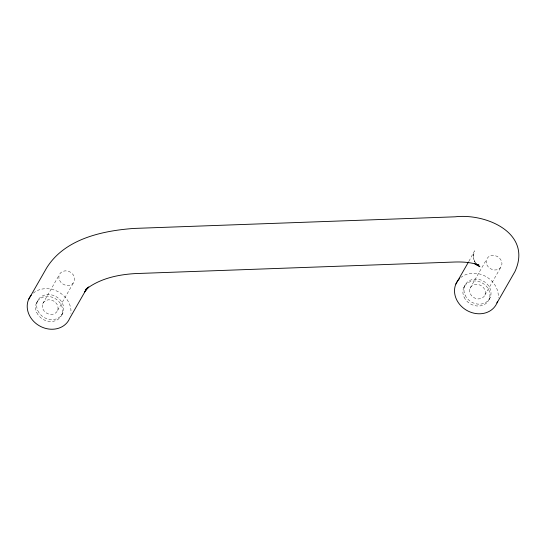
<?xml version="1.0" encoding="UTF-8"?>
<svg xmlns="http://www.w3.org/2000/svg" width="546" height="546" viewBox="0 0 546 546"><rect width="100%" height="100%" fill="white"/><g stroke="black" fill="none" stroke-linecap="round" stroke-linejoin="round"><path stroke-width="0.41" stroke-dasharray="2.73 2.05" d="M36.405 303.112L37.469 301.242M42.765 303.685L59.337 274.747M57.589 310.51L74.16 281.572M61.814 314.817L62.886 312.947M468.912 261.275L474.576 250.819L473.245 255.917L473.532 253.999L473.723 259.364L473.437 257.575L475.15 262.667L474.29 260.961L475.593 262.81M463.711 287.646L464.782 285.776M470.079 288.22L486.65 259.282M484.903 295.045L501.474 266.107M489.127 299.351L490.199 297.481M460.633 277.648A22.645 19.451 29.8 0 1 485.53 276.31A22.645 19.451 29.8 0 1 498.232 297.993M33.32 293.113A22.645 19.451 29.8 0 1 58.217 291.769A22.645 19.451 29.8 0 1 70.919 313.459M464.114 297.208A14.012 12.032 29.8 0 0 487.476 302.027A14.012 12.032 29.8 0 0 477.668 281.258A14.012 12.032 29.8 0 0 464.114 297.208M465.185 295.345A14.012 12.032 29.8 0 0 488.547 300.157A14.012 12.032 29.8 0 0 478.74 279.395A14.012 12.032 29.8 0 0 465.185 295.345M470.311 293.796A8.17 7.016 29.8 0 0 483.94 296.601A8.17 7.016 29.8 0 0 478.221 284.493A8.17 7.016 29.8 0 0 470.311 293.796M486.882 264.858A8.17 7.016 29.8 0 0 500.511 267.67A8.17 7.016 29.8 0 0 494.792 255.555A8.17 7.016 29.8 0 0 486.882 264.858M36.8 312.674A14.012 12.032 29.8 0 0 60.162 317.485A14.012 12.032 29.8 0 0 50.355 296.724A14.012 12.032 29.8 0 0 36.8 312.674M37.872 310.81A14.012 12.032 29.8 0 0 61.234 315.622A14.012 12.032 29.8 0 0 51.426 294.854A14.012 12.032 29.8 0 0 37.872 310.81M42.998 309.261A8.17 7.016 29.8 0 0 56.627 312.066A8.17 7.016 29.8 0 0 50.908 299.959A8.17 7.016 29.8 0 0 42.998 309.261M59.569 280.323A8.17 7.016 29.8 0 0 73.198 283.135A8.17 7.016 29.8 0 0 67.479 271.021A8.17 7.016 29.8 0 0 59.569 280.323"/><path stroke-width="0.82" d="M28.569 299.501L46.553 268.093C64.462 238.943 102.122 230.753 133.934 228.433L455.125 216.81C486.274 213.165 532.575 233.169 514.953 271.553L496.962 302.955M86.889 288.322L69.649 318.42A22.645 19.451 29.8 0 1 38.896 325.525A22.645 19.451 29.8 0 1 31.231 295.181M455.876 284.036L468.495 262.012M86.869 288.295L84.678 291.857L88.773 286.978L85.34 289.817C99.324 278.603 117.738 274.604 135.278 273.587L455.05 262.012C463.11 261.807 471.375 262.278 478.978 265.179L474.72 263.711L479.873 266.735L476.501 264.127M476.33 264.168L477.34 265.274L476.467 264.046M497.474 301.597A22.645 19.451 29.8 0 1 466.209 310.06A22.645 19.451 29.8 0 1 459.534 278.644"/></g></svg>
